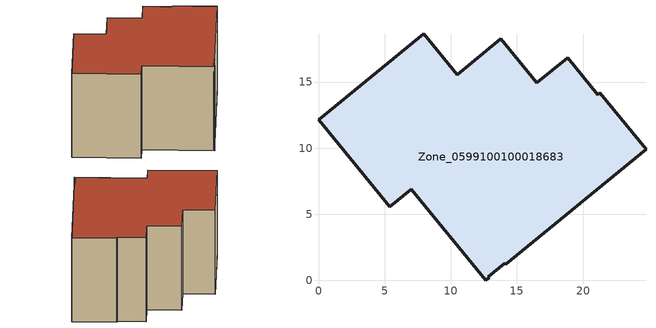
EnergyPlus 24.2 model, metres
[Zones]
Zone_0599100100018683
 floor ground (C_G): 12.65,0 7.02,6.9 5.38,5.56 0,12.16 7.97,18.66 10.51,15.56 13.79,18.25 16.51,14.93 18.84,16.83 21.11,14.04 21.27,14.17 24.76,9.91 14.14,1.22 14.08,1.29 12.84,0.28 12.9,0.21 z0
 wall outside (C_F): 7.97,18.66 0,12.16 5.38,5.56 7.02,6.9 12.65,0 12.9,0.21 12.84,0.28 14.08,1.29 14.14,1.22 24.76,9.91 21.27,14.17 21.11,14.04 18.84,16.83 16.51,14.93 13.79,18.25 10.51,15.56 7.97,18.66 z0:11.65
 roof outside (C_R): 7.02,6.9 12.65,0 12.9,0.21 12.84,0.28 14.08,1.29 14.14,1.22 24.76,9.91 21.27,14.17 21.11,14.04 18.84,16.83 16.51,14.93 13.79,18.25 10.51,15.56 7.97,18.66 0,12.16 5.38,5.56 z11.65
[BUILDING]
Pand.0599100100018683: North Axis=0; Terrain=City; Loads Convergence Tolerance Value=0.04; Temperature Convergence Tolerance Value=0.4; Solar Distribution=FullExterior; Maximum Number of Warmup Days=25; Minimum Number of Warmup Days=1
[Site:Location]
Rotterdam.The.Hague.AP_ZH_NLD Design_Conditions: Latitude=51.96; Longitude=4.45; Time Zone=1; Elevation=-4.5
[SITE:GROUNDTEMPERATURE:BUILDINGSURFACE]
18, 18, 18, 18, 18, 18, 18, 18, 18, 18, 18, 18
[MATERIAL] Thermal Absorptance=0.9; Solar Absorptance=0.7; Visible Absorptance=0.7
Name | Roughness | Thickness | Conductivity | Density | Specific Heat
G.D.2015-2018 | MediumSmooth | 0.15 | 0.0428571 | 540 | 1210
F.D.2015-2018 | Rough | 0.3 | 0.0666667 | 1920 | 840
R.D.2015-2018 | MediumRough | 0.2 | 0.0333333 | 1500 | 1000
[CONSTRUCTION]
C_G: G.D.2015-2018
C_F: F.D.2015-2018
C_R: R.D.2015-2018
[ZONE]
Zone_0599100100018683: Type=1; Multiplier=1; Ceiling Height=Autocalculate; Volume=Autocalculate; Floor Area=autocalculate; Part of Total Floor Area=Yes
[ZONEINFILTRATION:DESIGNFLOWRATE]
Infil_Zone_0599100100018683: Zone or ZoneList or Space or SpaceList=Zone_0599100100018683; Schedule=AlwaysOn; Design Flow Rate Calculation Method=Flow/Area; Flow Rate per Floor Area=0.0021; Constant Term Coefficient=1; Temperature Term Coefficient=0; Velocity Term Coefficient=0; Velocity Squared Term Coefficient=0
[HVACTEMPLATE:ZONE:IDEALLOADSAIRSYSTEM]
Zone_0599100100018683: Maximum Heating Supply Air Temperature=50; Minimum Cooling Supply Air Temperature=13; Maximum Heating Supply Air Humidity Ratio=0.0156; Minimum Cooling Supply Air Humidity Ratio=0.0077; Heating Limit=NoLimit; Cooling Limit=NoLimit; Dehumidification Control Type=ConstantSensibleHeatRatio; Cooling Sensible Heat Ratio=0.7; Dehumidification Setpoint=60; Humidification Control Type=None; Humidification Setpoint=30; Outdoor Air Method=None; Outdoor Air Flow Rate per Person=0.00944; Outdoor Air Flow Rate per Zone Floor Area=0; Outdoor Air Flow Rate per Zone=0; Demand Controlled Ventilation Type=None; Outdoor Air Economizer Type=NoEconomizer; Heat Recovery Type=None; Sensible Heat Recovery Effectiveness=0.7; Latent Heat Recovery Effectiveness=0.65
[ZONECONTROL:THERMOSTAT]
ThermostatControl_Zone_0599100100018683: Zone or ZoneList=Zone_0599100100018683; Control Type Schedule=DualSetpointControlType; Control 1=Thermostat_Zone_0599100100018683; Temperature Difference Between Cutout And Setpoint=0
[THERMOSTATSETPOINT:DUALSETPOINT]
Thermostat_Zone_0599100100018683: Heating Setpoint Temperature Schedule=HeatingSetpoint_Zone_0599100100018683; Cooling Setpoint Temperature Schedule=CoolingSetpoint_Zone_0599100100018683
[SCHEDULE:COMPACT]
HeatingSetpoint_Zone_0599100100018683: Through: 12/31, For: AllDays, Until: 24:00, 21
CoolingSetpoint_Zone_0599100100018683: Through: 12/31, For: AllDays, Until: 24:00, 24
DualSetpointControlType: Through: 12/31, For: AllDays, Until: 24:00, 4
AlwaysOn: Through: 12/31, For: AllDays, Until: 24:00, 1
